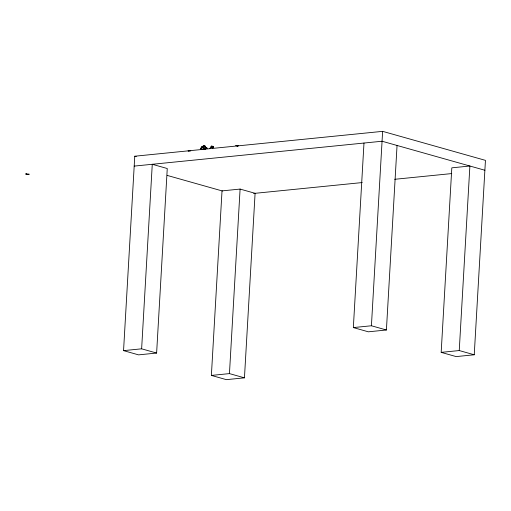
<?xml version="1.0" encoding="UTF-8"?>
<svg xmlns="http://www.w3.org/2000/svg" width="511" height="511" viewBox="0 0 511 511"><rect width="100%" height="100%" fill="white"/><g stroke="black" fill="none" stroke-linecap="round" stroke-linejoin="round"><path stroke-width="0.77" d="M156.621 353.05L141.63 348.821L152.272 164.286L167.263 168.521L156.621 353.05L138.551 354.864L123.553 350.635L134.763 156.219L382.63 131.346L485.45 160.365L474.24 354.781L456.17 356.595L441.172 352.366L451.813 167.832L469.884 166.018L459.242 350.552L474.24 354.781M201.245 149.704L200.651 149.263L200.695 148.541L201.417 147.079L202.797 146.746L203.212 147.551L203.953 147.123L203.857 146.14L204.285 145.891L205.518 146.261L205.678 147.615L206.342 148.433L206.84 147.89L207.223 148.369L205.543 148.171L206.521 148.075M202.215 149.608L201.628 149.167L201.666 148.446L202.797 146.746M203.851 149.397L204.406 149.078L205.294 149.512L204.093 149.186L203.582 147.34L202.605 147.436L202.88 146.235L204.285 145.891M212.774 148.707L212.525 147.219L212.046 147.762L211.701 147.309L211.637 146.063L210.966 146.389L210.347 148.529L210.136 147.966L209.893 148.426M211.637 146.063L213.03 146.478L212.889 147.455L211.701 147.309M211.382 375.419L222.023 190.89L240.093 189.076L255.091 193.305L244.45 377.84L226.373 379.654L211.382 375.419L229.452 373.605L244.45 377.84M237.072 146.395L237.13 145.456L235.545 145.386M229.452 373.605L240.093 189.076M397.053 145.469L386.412 329.997L368.342 331.811L353.344 327.577L363.985 143.048M386.412 329.997L371.42 325.769L382.63 131.346M202.72 149.353L203.186 148.388M205.333 149.436L206.01 148.024M213.343 147.468L213.521 147.123L211.81 146.868M189.562 150.624L188.182 150.956L189.562 150.624L190.801 150.956M212.154 146.536L212.825 146.216M202.88 146.235L203.857 146.14M205.518 146.261L203.308 145.993M202.848 146.778L203.825 146.676M201.417 147.079L202.394 146.983M202.976 147.225L203.953 147.123M200.695 148.541L201.666 148.446M205.863 147.986L206.84 147.89M200.651 149.263L201.628 149.167M134.195 166.101L382.062 141.234L484.882 170.252M253.654 193.452L362.21 182.561M394.703 179.297L451.75 173.574M123.553 350.635L141.63 348.821M353.344 327.577L371.42 325.769M441.172 352.366L459.242 350.552M211.841 146.325L213.03 146.478M212.525 147.219L213.521 147.123M188.591 150.726L189.824 151.052M238.541 145.859L236.963 145.782L237.57 145.954M204.387 147.698L205.192 147.928M134.763 156.219L136.303 156.647M167.193 175.414L222.438 191.005M201.819 146.849L202.113 147.2M203.78 149.506A1.833 1.163 84.3 0 1 203.94 149.327M204.311 149.116A1.833 1.163 84.3 0 1 205.109 149.34M26.285 173.829L25.55 173.995L27.6 174.596L29.268 174.206L26.285 173.829"/></g></svg>
